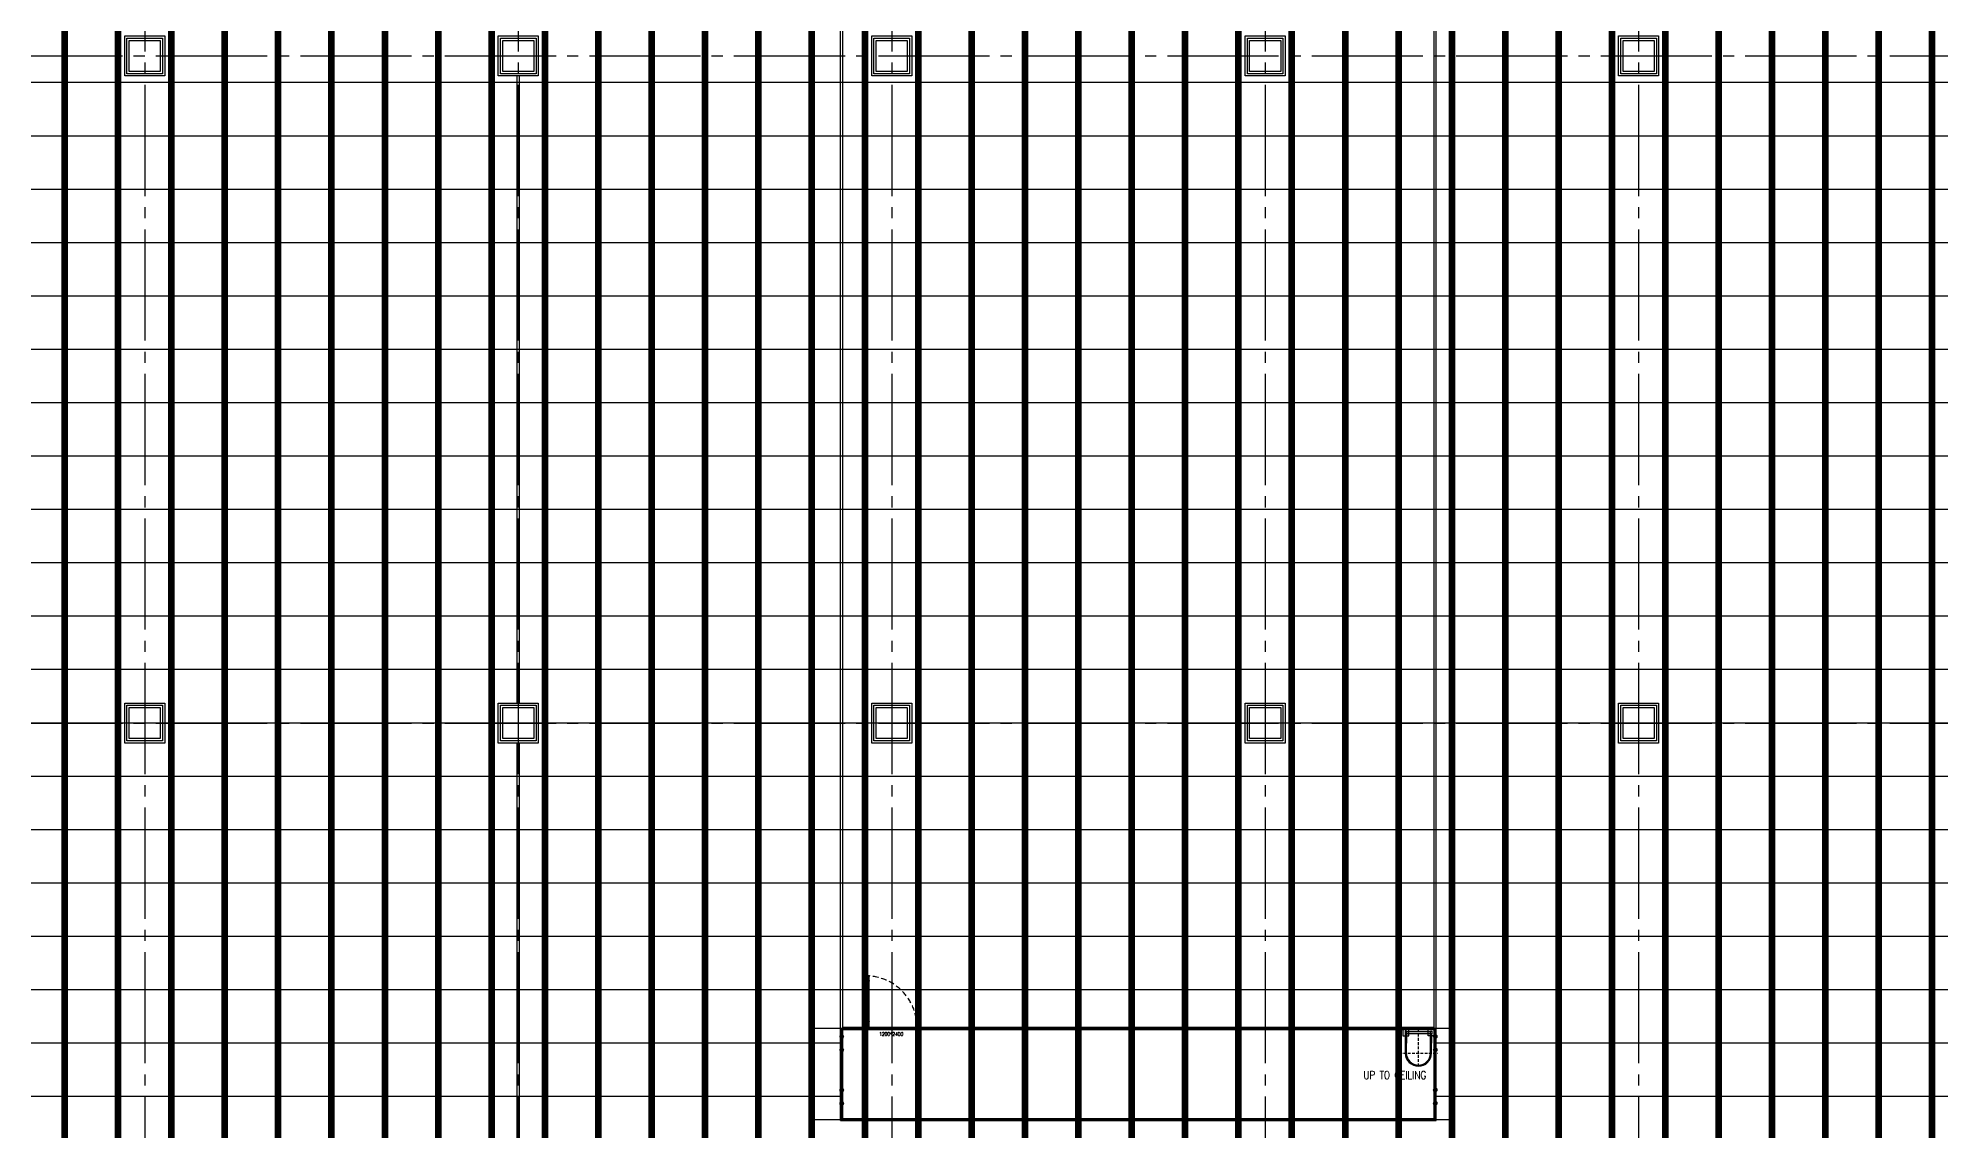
# Model space of a CAD drawing. Header units: millimetres. Extents: x -960 to 41501, y -1010 to 11880.
# Drawn here: x 3240 to 7520, y 2083 to 4540 of the extents above; entities that cross this region are included whole.
import ezdxf
from ezdxf.enums import TextEntityAlignment as Align

# ---------------------------------------------------------------- set-up
doc = ezdxf.new("R2010")
doc.units = ezdxf.units.MM
doc.header["$LTSCALE"] = 100
for name, pattern in [('188K-SM-03-F10-ARCH-PA-Y2257103$0$18P6-SM-03-C40-ARCH-PA-Y2211058$0$DASHED', [19.05, 12.7, -6.35]), ('188K-SM-03-F10-ARCH-PA-Y2257103$0$AP5A-SM-03-F20-ARCH-PA-Y2230801+Y2230803$0$ALL-PA-TXT-Y2221201$0$DASHED', [19.05, 12.7, -6.35]), ('X-S-FAB-L10$0$COL-CEN-LIN', [3.25, 2.5, -0.25, 0.25, -0.25])]:
    doc.linetypes.add(name, pattern=pattern)
for name, color, linetype in [('0-XREF', 7, 'Continuous'), ('188K-SM-03-F10-ARCH-CEIL-Y2257103$0$K-CEIL-4.2', 6, 'Continuous'), ('188K-SM-03-F10-ARCH-CEIL-Y2257103$0$K-CEIL-4.2-AREA', 6, 'Continuous'), ('188K-SM-03-F10-ARCH-CEIL-Y2257103$0$K-鋼構', 111, 'Continuous'), ('188K-SM-03-F10-ARCH-PA-Y2257103$0$K-0-TXT-高度', 1, 'Continuous'), ('188K-SM-03-F10-ARCH-PA-Y2257103$0$K-Door', 53, 'Continuous'), ('188K-SM-03-F10-ARCH-PA-Y2257103$0$K-P-LAD-420', 53, 'Continuous'), ('188K-SM-03-F10-ARCH-PA-Y2257103$0$K-P1S-4.2-單抗', 53, 'Continuous'), ('188K-SM-03-F10-ARCH-PA-Y2257103$0$K-P2D-4.2-雙抗', 53, 'Continuous'), ('X-S-FAB-L10$0$0-DIM-TXT', 8, 'Continuous'), ('X-S-FAB-L10$0$BLOCK', 8, 'Continuous'), ('X-S-FAB-L10$0$CCL', 8, 'X-S-FAB-L10$0$COL-CEN-LIN'), ('X-S-FAB-L10$0$COL-S', 8, 'Continuous')]:
    doc.layers.add(name, color=color, linetype=linetype)
doc.layers.add('188K-SM-03-F10-ARCH-CEIL-Y2257103$0$K-吊點-標準', color=6, linetype='Continuous', lineweight=9)
doc.styles.add('188K-SM-03-F10-ARCH-PA-Y2257103$0$18P2-XFDP10$0$AA-TXT', font='simplex.shx', dxfattribs={"width": 0.8, "bigfont": 'chineset.shx'})
doc.styles.add('188K-SM-03-F10-ARCH-PA-Y2257103$0$AP5A-SM-03-F20-ARCH-PA-Y2230801+Y2230803$0$ALL-PA-TXT-Y2221201$0$Standard', font='txt.shx', dxfattribs={"bigfont": 'chineset.shx'})
doc.styles.add('X-S-FAB-L10$0$CHINA', font='simplex.shx', dxfattribs={"width": 0.75, "bigfont": 'chineset.shx'})
doc.styles.add('X-S-FAB-L10$0$Standard', font='', dxfattribs={"width": 0.8})
doc.styles.add('X-S-FAB-L10$0$TG_NOTE_TEXT', font='simplex.shx', dxfattribs={"width": 0.75, "bigfont": 'chineset.shx'})
doc.styles.get('X-S-FAB-L10$0$Standard').set_extended_font_data('Microsoft JhengHei')

# ---------------------------------------------------------------- blocks, each defined once
blk = doc.blocks.new('X-S-FAB-L10$0$FAB2-L05')
at = {"layer": 'X-S-FAB-L10$0$CCL'}
for p, q in [((-22680, 11005), (-22680, 0)), ((-21840, 11005), (-21840, 0)), ((-21000, 11005), (-21000, 0)), ((-20160, 11005), (-20160, 0)), ((-19320, 11005), (-19320, 0)), ((-26880, 5220), (1210, 5220)), ((-26880, 3720), (1210, 3720))]:
    blk.add_line(p, q, dxfattribs=at)
at = {"layer": 'X-S-FAB-L10$0$COL-S'}
for points in [[(-22715, 5255), (-22645, 5255), (-22645, 5185), (-22715, 5185)], [(-21875, 5255), (-21805, 5255), (-21805, 5185), (-21875, 5185)], [(-21035, 5255), (-20965, 5255), (-20965, 5185), (-21035, 5185)], [(-20195, 5255), (-20125, 5255), (-20125, 5185), (-20195, 5185)], [(-19355, 5255), (-19285, 5255), (-19285, 5185), (-19355, 5185)], [(-22715, 3755), (-22645, 3755), (-22645, 3685), (-22715, 3685)], [(-21875, 3755), (-21805, 3755), (-21805, 3685), (-21875, 3685)], [(-21035, 3755), (-20965, 3755), (-20965, 3685), (-21035, 3685)], [(-20195, 3755), (-20125, 3755), (-20125, 3685), (-20195, 3685)], [(-19355, 3755), (-19285, 3755), (-19285, 3685), (-19355, 3685)]]:
    blk.add_lwpolyline(points, close=True, dxfattribs=at)
blk = doc.blocks.new('X-S-FAB-L10')
at = {"layer": 'X-S-FAB-L10$0$COL-S'}
for p, q in [((3445, 4535), (3515, 4535)), ((3445, 4465), (3445, 4535)), ((3515, 4535), (3515, 4465)), ((4285, 4535), (4355, 4535)), ((4285, 4465), (4285, 4535)), ((4355, 4535), (4355, 4465)), ((5125, 4535), (5195, 4535)), ((5125, 4465), (5125, 4535)), ((5195, 4535), (5195, 4465)), ((5965, 4535), (6035, 4535)), ((5965, 4465), (5965, 4535)), ((6035, 4535), (6035, 4465)), ((6805, 4535), (6875, 4535)), ((6805, 4465), (6805, 4535)), ((6875, 4535), (6875, 4465)), ((3515, 4465), (3445, 4465)), ((4355, 4465), (4285, 4465)), ((5195, 4465), (5125, 4465)), ((6035, 4465), (5965, 4465)), ((6875, 4465), (6805, 4465)), ((3445, 3035), (3515, 3035)), ((3445, 2965), (3445, 3035)), ((3515, 3035), (3515, 2965)), ((4285, 3035), (4355, 3035)), ((4285, 2965), (4285, 3035)), ((4355, 3035), (4355, 2965)), ((5125, 3035), (5195, 3035)), ((5125, 2965), (5125, 3035)), ((5195, 3035), (5195, 2965)), ((5965, 3035), (6035, 3035)), ((5965, 2965), (5965, 3035)), ((6035, 3035), (6035, 2965)), ((6805, 3035), (6875, 3035)), ((6805, 2965), (6805, 3035)), ((6875, 3035), (6875, 2965)), ((3515, 2965), (3445, 2965)), ((4355, 2965), (4285, 2965)), ((5195, 2965), (5125, 2965)), ((6035, 2965), (5965, 2965)), ((6875, 2965), (6805, 2965))]:
    blk.add_line(p, q, dxfattribs=at)
at = {"layer": 'X-S-FAB-L10$0$BLOCK'}
blk.add_blockref('X-S-FAB-L10$0$FAB2-L05', (26160, -720), dxfattribs=at)
at = {"style": 'X-S-FAB-L10$0$TG_NOTE_TEXT', "width": 0.5, "flags": 1}
for p in [(7463.3, 9020), (18268.3, 8649), (11197.8, 4800.2), (16485.8, 4800.2), (25420.3, 2635), (13360, 320, 0), (7463.3, -33.3)]:
    blk.add_attdef('WH', text='', height=20, dxfattribs=at).set_placement(p, align=Align.BOTTOM_LEFT)
at = {"width": 0.5}
for style, p in [('X-S-FAB-L10$0$TG_NOTE_TEXT', (7585, 9020)), ('X-S-FAB-L10$0$TG_NOTE_TEXT', (18390, 8649)), ('X-S-FAB-L10$0$TG_NOTE_TEXT', (11117.5, 4813.5)), ('X-S-FAB-L10$0$TG_NOTE_TEXT', (16607.5, 4813.5)), ('X-S-FAB-L10$0$TG_NOTE_TEXT', (25350, 2635)), ('X-S-FAB-L10$0$Standard', (13129.4, 325, 0)), ('X-S-FAB-L10$0$TG_NOTE_TEXT', (7585, -20))]:
    blk.add_attdef('DESC', text='', height=10, dxfattribs=dict(at, style=style)).set_placement(p, align=Align.BOTTOM_LEFT)
for tag, style, p in [('TYPE', 'X-S-FAB-L10$0$TG_NOTE_TEXT', (7619.3, 9020)), ('NO', 'X-S-FAB-L10$0$TG_NOTE_TEXT', (7650.1, 9020)), ('TYPE', 'X-S-FAB-L10$0$TG_NOTE_TEXT', (18424.2, 8649)), ('NO', 'X-S-FAB-L10$0$TG_NOTE_TEXT', (18455, 8649)), ('NO', 'X-S-FAB-L10$0$TG_NOTE_TEXT', (11088.6, 4813.5)), ('TYPE', 'X-S-FAB-L10$0$TG_NOTE_TEXT', (11151.8, 4813.5)), ('TYPE', 'X-S-FAB-L10$0$TG_NOTE_TEXT', (16641.8, 4813.5)), ('NO', 'X-S-FAB-L10$0$TG_NOTE_TEXT', (16672.6, 4813.5)), ('NO', 'X-S-FAB-L10$0$TG_NOTE_TEXT', (25313, 2635)), ('TYPE', 'X-S-FAB-L10$0$TG_NOTE_TEXT', (25350, 2635)), ('NO', 'X-S-FAB-L10$0$Standard', (13100, 320, 0)), ('TYPE', 'X-S-FAB-L10$0$Standard', (13129.4, 320, 0)), ('TYPE', 'X-S-FAB-L10$0$TG_NOTE_TEXT', (7619.3, -20)), ('NO', 'X-S-FAB-L10$0$TG_NOTE_TEXT', (7650.1, -20))]:
    blk.add_attdef(tag, text='', height=10, dxfattribs=dict(at, style=style)).set_placement(p, align=Align.BOTTOM_RIGHT)
at = {"style": 'X-S-FAB-L10$0$TG_NOTE_TEXT', "width": 0.5, "flags": 1}
for rotation, p in [(180, (43, 7480)), (180, (943, 7480)), (90, (24310, 3717.8)), (270, (17080, 1711.7))]:
    blk.add_attdef('WH', text='', height=20, rotation=rotation, dxfattribs=at).set_placement(p, align=Align.BOTTOM_LEFT)
at = {"width": 0.5}
for rotation, style, p in [(180, 'X-S-FAB-L10$0$Standard', (317.6, 7480)), (180, 'X-S-FAB-L10$0$Standard', (1217.6, 7480)), (90, 'X-S-FAB-L10$0$TG_NOTE_TEXT', (24310, 3647.5)), (270, 'X-S-FAB-L10$0$TG_NOTE_TEXT', (17080, 1605))]:
    blk.add_attdef('DESC', text='', height=10, rotation=rotation, dxfattribs=dict(at, style=style)).set_placement(p, align=Align.BOTTOM_LEFT)
for tag, rotation, style, p in [('TYPE', 180, 'X-S-FAB-L10$0$Standard', (317.6, 7480)), ('NO', 180, 'X-S-FAB-L10$0$Standard', (347, 7480)), ('TYPE', 180, 'X-S-FAB-L10$0$Standard', (1217.6, 7480)), ('NO', 180, 'X-S-FAB-L10$0$Standard', (1247, 7480)), ('TYPE', 90, 'X-S-FAB-L10$0$TG_NOTE_TEXT', (24310, 3647.5)), ('NO', 90, 'X-S-FAB-L10$0$TG_NOTE_TEXT', (24310, 3610.5)), ('TYPE', 270, 'X-S-FAB-L10$0$TG_NOTE_TEXT', (17080, 1605)), ('NO', 270, 'X-S-FAB-L10$0$TG_NOTE_TEXT', (17080, 1573))]:
    blk.add_attdef(tag, text='', height=10, rotation=rotation, dxfattribs=dict(at, style=style)).set_placement(p, align=Align.BOTTOM_RIGHT)
at = {"layer": 'X-S-FAB-L10$0$0-DIM-TXT', "style": 'X-S-FAB-L10$0$CHINA', "width": 0.75}
for p in [(667.4, 7855.1, -2689.4), (22627.4, 6728.8), (25644.7, 6728.8), (24778.8, 5569.1), (1118.3, 4980), (417.8, 4594.6), (22927.4, 4330.1), (23874.8, 4355), (23749.9, 3901.4), (417.8, 3765.2), (1118.3, 3730), (417.8, 3115.8), (536.9, 2227.8), (16909, 1782.7), (888.4, 880.5), (16977.4, 750), (18878.8, 750), (21364, 526.9), (25641.2, 553.2)]:
    blk.add_attdef('HIG', text='', height=80, dxfattribs=at).set_placement(p, align=Align.MIDDLE_LEFT)
blk = doc.blocks.new('188K-SM-03-F10-ARCH-CEIL-Y2257103$0$A$C2CA95053')
h = blk.add_hatch(color=256)
edge = h.paths.add_edge_path()
edge.add_arc((0, 0), 0.5, 0, 360)
for p, q in [((3.2, 3.2), (-3.2, -3.2)), ((3.2, -3.2), (-3.2, 3.2))]:
    blk.add_line(p, q)
blk.add_lwpolyline([(-1.6, 2.5), (-1.6, -2.5), (1.6, -2.5), (1.6, 2.5)], close=True)
for radius in [4.5, 0.5]:
    blk.add_circle((0, 0), radius)
blk = doc.blocks.new('188K-SM-03-F10-ARCH-CEIL-Y2257103$0$天花板吊點-附調整片 - 3_8_螺桿吊架 100 mm 高調整片-V1-1FL')
blk.add_blockref('188K-SM-03-F10-ARCH-CEIL-Y2257103$0$A$C2CA95053', (0, 0))
blk = doc.blocks.new('188K-SM-03-F10-ARCH-CEIL-Y2257103')
at = {"layer": '188K-SM-03-F10-ARCH-CEIL-Y2257103$0$K-CEIL-4.2'}
for p, q in [((3300, 312.7), (3300, 8632.2)), ((3420, 312.7), (3420, 8632.2)), ((3540, 312.7), (3540, 8632.2)), ((3660, 312.7), (3660, 8632.2)), ((3780, 312.7), (3780, 8632.2)), ((3900, 312.7), (3900, 8632.2)), ((4020, 312.7), (4020, 8632.2)), ((4140, 312.7), (4140, 8632.2)), ((4260, 312.7), (4260, 8632.2)), ((4380, 312.7), (4380, 8632.2)), ((4500, 312.7), (4500, 8632.2)), ((4620, 312.7), (4620, 8632.2)), ((4740, 312.7), (4740, 8632.2)), ((4860, 312.7), (4860, 8632.2)), ((4980, 312.7), (4980, 8632.2)), ((5100, 2313.7), (5100, 8632.2)), ((5220, 2313.7), (5220, 8632.2)), ((5340, 2313.7), (5340, 8632.2)), ((5460, 2313.7), (5460, 8632.2)), ((5580, 2313.7), (5580, 8632.2)), ((5700, 2313.7), (5700, 8632.2)), ((5820, 2313.7), (5820, 8632.2)), ((5940, 2313.7), (5940, 8632.2)), ((6060, 2313.7), (6060, 8632.2)), ((6180, 2313.7), (6180, 8632.2)), ((6300, 2313.7), (6300, 8632.2)), ((6420, 312.7), (6420, 8632.2)), ((6540, 312.7), (6540, 8632.2)), ((6660, 312.7), (6660, 8632.2)), ((6780, 312.7), (6780, 8632.2)), ((6900, 312.7), (6900, 8632.2)), ((7020, 312.7), (7020, 8632.2)), ((7140, 312.7), (7140, 8632.2)), ((7260, 312.7), (7260, 8632.2)), ((7380, 312.7), (7380, 8632.2)), ((7500, 312.7), (7500, 8632.2)), ((23467.2, 4440), (1847.7, 4440)), ((23467.2, 4320), (1847.7, 4320)), ((23467.2, 4200), (1847.7, 4200)), ((23467.2, 4080), (1847.7, 4080)), ((23467.2, 3960), (1847.7, 3960)), ((23467.2, 3840), (1847.7, 3840)), ((23467.2, 3720), (1847.7, 3720)), ((23467.2, 3600), (1847.7, 3600)), ((24297.2, 3480), (1850, 3480)), ((24297.2, 3360), (1847.7, 3360)), ((24297.2, 3240), (1847.7, 3240)), ((24297.2, 3120), (1847.7, 3120)), ((24297.2, 3000), (1847.7, 3000)), ((24297.2, 2880), (1847.7, 2880)), ((24297.2, 2760), (1847.7, 2760)), ((24297.2, 2640), (1847.7, 2640)), ((24297.2, 2520), (1847.7, 2520)), ((24297.2, 2400), (1847.7, 2400)), ((5047.5, 2108.7), (5047.5, 2313.7)), ((6382.5, 2108.7), (6382.5, 2313.7)), ((5047.2, 2280), (1847.7, 2280)), ((24297.2, 2280), (6382.5, 2280)), ((5047.2, 2160), (1847.7, 2160)), ((24297.2, 2160), (6382.5, 2160)), ((5100, 312.7), (5100, 2108.7)), ((5220, 312.7), (5220, 2108.7)), ((5340, 312.7), (5340, 2108.7)), ((5460, 312.7), (5460, 2108.7)), ((5580, 312.7), (5580, 2108.7)), ((5700, 312.7), (5700, 2108.7)), ((5820, 312.7), (5820, 2108.7)), ((5940, 312.7), (5940, 2108.7)), ((6060, 312.7), (6060, 2108.7)), ((6180, 312.7), (6180, 2108.7)), ((6300, 312.7), (6300, 2108.7))]:
    blk.add_line(p, q, dxfattribs=at)
at = {"layer": '188K-SM-03-F10-ARCH-CEIL-Y2257103$0$K-CEIL-4.2-AREA'}
for p, q in [((4980, 2313.7), (6420, 2313.7)), ((4980, 2108.7), (6420, 2108.7))]:
    blk.add_line(p, q, dxfattribs=at)
for points in [[(3445, 4535), (3515, 4535), (3515, 4465), (3445, 4465)], [(4285, 4535), (4355, 4535), (4355, 4465), (4285, 4465)], [(5125, 4535), (5195, 4535), (5195, 4465), (5125, 4465)], [(5965, 4535), (6035, 4535), (6035, 4465), (5965, 4465)], [(6805, 4535), (6875, 4535), (6875, 4465), (6805, 4465)], [(3445, 3035), (3515, 3035), (3515, 2965), (3445, 2965)], [(4285, 3035), (4355, 3035), (4355, 2965), (4285, 2965)], [(5125, 3035), (5195, 3035), (5195, 2965), (5125, 2965)], [(5965, 3035), (6035, 3035), (6035, 2965), (5965, 2965)], [(6805, 3035), (6875, 3035), (6875, 2965), (6805, 2965)]]:
    blk.add_lwpolyline(points, close=True, dxfattribs=at)
at = {"layer": '188K-SM-03-F10-ARCH-CEIL-Y2257103$0$K-鋼構', "const_width": 15, "elevation": 0}
for points in [[(7380, 9007.5), (7380, -7.5)], [(3420, 8769.9), (3420, 230)], [(3540, 8769.9), (3540, 230)], [(3660, 8769.9), (3660, 230)], [(3780, 8769.9), (3780, 230)], [(4020, 8769.9), (4020, 230)], [(4140, 8769.9), (4140, 230)], [(4260, 8769.9), (4260, 230)], [(4380, 8769.9), (4380, 230)], [(4620, 8769.9), (4620, 230)], [(4740, 8769.9), (4740, 230)], [(4860, 8769.9), (4860, 230)], [(4980, 8769.9), (4980, 230)], [(5220, 8769.9), (5220, 230)], [(5340, 8769.9), (5340, 230)], [(5460, 8769.9), (5460, 230)], [(5580, 8769.9), (5580, 230)], [(5820, 8769.9), (5820, 230)], [(5940, 8769.9), (5940, 230)], [(6060, 8769.9), (6060, 230)], [(6180, 8769.9), (6180, 230)], [(6420, 8769.9), (6420, 230)], [(6540, 8769.9), (6540, 230)], [(6660, 8769.9), (6660, 230)], [(6780, 8769.9), (6780, 230)], [(7020, 8769.9), (7020, 230)], [(7140, 8769.9), (7140, 230)], [(7260, 8769.9), (7260, 230)]]:
    blk.add_lwpolyline(points, dxfattribs=at)
at = {"layer": '188K-SM-03-F10-ARCH-CEIL-Y2257103$0$K-鋼構', "const_width": 15}
for points in [[(7500, 9007.5), (7500, -7.5)], [(3300, 8769.9), (3300, 230)], [(3900, 8769.9), (3900, 230)], [(4500, 8769.9), (4500, 230)], [(5100, 8769.9), (5100, 230)], [(5700, 8769.9), (5700, 230)], [(6300, 8769.9), (6300, 230)], [(6900, 8769.9), (6900, 230)]]:
    blk.add_lwpolyline(points, dxfattribs=at)
at = {"layer": '188K-SM-03-F10-ARCH-CEIL-Y2257103$0$K-吊點-標準', "color": 170, "lineweight": 18, "rotation": 179.9999999999997}
for p in [(3300, 4455), (3420, 4455), (3540, 4455), (3660, 4455), (3780, 4455), (3900, 4455), (4020, 4455), (4140, 4455), (4260, 4455), (4380, 4455), (4500, 4455), (4620, 4455), (4740, 4455), (4860, 4455), (4980, 4455), (5100, 4455), (5220, 4455), (5340, 4455), (5460, 4455), (5580, 4455), (5700, 4455), (5820, 4455), (5940, 4455), (6060, 4455), (6180, 4455), (6300, 4455), (6420, 4455), (6540, 4455), (6660, 4455), (6780, 4455), (6900, 4455), (7020, 4455), (7140, 4455), (7260, 4455), (7380, 4455), (7500, 4455), (3300, 4425), (3420, 4425), (3540, 4425), (3660, 4425), (3780, 4425), (3900, 4425), (4020, 4425), (4140, 4425), (4260, 4425), (4380, 4425), (4500, 4425), (4620, 4425), (4740, 4425), (4860, 4425), (4980, 4425), (5100, 4425), (5220, 4425), (5340, 4425), (5460, 4425), (5580, 4425), (5700, 4425), (5820, 4425), (5940, 4425), (6060, 4425), (6180, 4425), (6300, 4425), (6420, 4425), (6540, 4425), (6660, 4425), (6780, 4425), (6900, 4425), (7020, 4425), (7140, 4425), (7260, 4425), (7380, 4425), (7500, 4425), (3300, 4335), (3420, 4335), (3540, 4335), (3660, 4335), (3780, 4335), (3900, 4335), (4020, 4335), (4140, 4335), (4260, 4335), (4380, 4335), (4500, 4335), (4620, 4335), (4740, 4335), (4860, 4335), (4980, 4335), (5100, 4335), (5220, 4335), (5340, 4335), (5460, 4335), (5580, 4335), (5700, 4335), (5820, 4335), (5940, 4335), (6060, 4335), (6180, 4335), (6300, 4335), (6420, 4335), (6540, 4335), (6660, 4335), (6780, 4335), (6900, 4335), (7020, 4335), (7140, 4335), (7260, 4335), (7380, 4335), (7500, 4335), (3300, 4305), (3420, 4305), (3540, 4305), (3660, 4305), (3780, 4305), (3900, 4305), (4020, 4305), (4140, 4305), (4260, 4305), (4380, 4305), (4500, 4305), (4620, 4305), (4740, 4305), (4860, 4305), (4980, 4305), (5100, 4305), (5220, 4305), (5340, 4305), (5460, 4305), (5580, 4305), (5700, 4305), (5820, 4305), (5940, 4305), (6060, 4305), (6180, 4305), (6300, 4305), (6420, 4305), (6540, 4305), (6660, 4305), (6780, 4305), (6900, 4305), (7020, 4305), (7140, 4305), (7260, 4305), (7380, 4305), (7500, 4305), (3300, 4215), (3420, 4215), (3540, 4215), (3660, 4215), (3780, 4215), (3900, 4215), (4020, 4215), (4140, 4215), (4260, 4215), (4380, 4215), (4500, 4215), (4620, 4215), (4740, 4215), (4860, 4215), (4980, 4215), (5100, 4215), (5220, 4215), (5340, 4215), (5460, 4215), (5580, 4215), (5700, 4215), (5820, 4215), (5940, 4215), (6060, 4215), (6180, 4215), (6300, 4215), (6420, 4215), (6540, 4215), (6660, 4215), (6780, 4215), (6900, 4215), (7020, 4215), (7140, 4215), (7260, 4215), (7380, 4215), (7500, 4215), (3300, 4185), (3420, 4185), (3540, 4185), (3660, 4185), (3780, 4185), (3900, 4185), (4020, 4185), (4140, 4185), (4260, 4185), (4380, 4185), (4500, 4185), (4620, 4185), (4740, 4185), (4860, 4185), (4980, 4185), (5100, 4185), (5220, 4185), (5340, 4185), (5460, 4185), (5580, 4185), (5700, 4185), (5820, 4185), (5940, 4185), (6060, 4185), (6180, 4185), (6300, 4185), (6420, 4185), (6540, 4185), (6660, 4185), (6780, 4185), (6900, 4185), (7020, 4185), (7140, 4185), (7260, 4185), (7380, 4185), (7500, 4185), (3300, 4095), (3300, 4065), (3420, 4095), (3420, 4065), (3540, 4095), (3540, 4065), (3660, 4095), (3660, 4065), (3780, 4095), (3780, 4065), (3900, 4095), (3900, 4065), (4020, 4095), (4020, 4065), (4140, 4095), (4140, 4065), (4260, 4095), (4260, 4065), (4380, 4095), (4380, 4065), (4500, 4095), (4500, 4065), (4620, 4095), (4620, 4065), (4740, 4095), (4740, 4065), (4860, 4095), (4860, 4065), (4980, 4095), (4980, 4065), (5100, 4095), (5100, 4065), (5220, 4095), (5220, 4065), (5340, 4095), (5340, 4065), (5460, 4095), (5460, 4065), (5580, 4095), (5580, 4065), (5700, 4095), (5700, 4065), (5820, 4095), (5820, 4065), (5940, 4095), (5940, 4065), (6060, 4095), (6060, 4065), (6180, 4095), (6180, 4065), (6300, 4095), (6300, 4065), (6420, 4095), (6420, 4065), (6540, 4095), (6540, 4065), (6660, 4095), (6660, 4065), (6780, 4095), (6780, 4065), (6900, 4095), (6900, 4065), (7020, 4095), (7020, 4065), (7140, 4095), (7140, 4065), (7260, 4095), (7260, 4065), (7380, 4095), (7380, 4065), (7500, 4095), (7500, 4065), (3300, 3975), (3300, 3945), (3420, 3975), (3420, 3945), (3540, 3975), (3540, 3945), (3660, 3975), (3660, 3945), (3780, 3975), (3780, 3945), (3900, 3975), (3900, 3945), (4020, 3975), (4020, 3945), (4140, 3975), (4140, 3945), (4260, 3975), (4260, 3945), (4380, 3975), (4380, 3945), (4500, 3975), (4500, 3945), (4620, 3975), (4620, 3945), (4740, 3975), (4740, 3945), (4860, 3975), (4860, 3945), (4980, 3975), (4980, 3945), (5100, 3975), (5100, 3945), (5220, 3975), (5220, 3945), (5340, 3975), (5340, 3945), (5460, 3975), (5460, 3945), (5580, 3975), (5580, 3945), (5700, 3975), (5700, 3945), (5820, 3975), (5820, 3945), (5940, 3975), (5940, 3945), (6060, 3975), (6060, 3945), (6180, 3975), (6180, 3945), (6300, 3975), (6300, 3945), (6420, 3975), (6420, 3945), (6540, 3975), (6540, 3945), (6660, 3975), (6660, 3945), (6780, 3975), (6780, 3945), (6900, 3975), (6900, 3945), (7020, 3975), (7020, 3945), (7140, 3975), (7140, 3945), (7260, 3975), (7260, 3945), (7380, 3975), (7380, 3945), (7500, 3975), (7500, 3945), (3300, 3855), (3420, 3855), (3540, 3855), (3660, 3855), (3780, 3855), (3900, 3855), (4020, 3855), (4140, 3855), (4260, 3855), (4380, 3855), (4500, 3855), (4620, 3855), (4740, 3855), (4860, 3855), (4980, 3855), (5100, 3855), (5220, 3855), (5340, 3855), (5460, 3855), (5580, 3855), (5700, 3855), (5820, 3855), (5940, 3855), (6060, 3855), (6180, 3855), (6300, 3855), (6420, 3855), (6540, 3855), (6660, 3855), (6780, 3855), (6900, 3855), (7020, 3855), (7140, 3855), (7260, 3855), (7380, 3855), (7500, 3855), (3300, 3825), (3420, 3825), (3540, 3825), (3660, 3825), (3780, 3825), (3900, 3825), (4020, 3825), (4140, 3825), (4260, 3825), (4380, 3825), (4500, 3825), (4620, 3825), (4740, 3825), (4860, 3825), (4980, 3825), (5100, 3825), (5220, 3825), (5340, 3825), (5460, 3825), (5580, 3825), (5700, 3825), (5820, 3825), (5940, 3825), (6060, 3825), (6180, 3825), (6300, 3825), (6420, 3825), (6540, 3825), (6660, 3825), (6780, 3825), (6900, 3825), (7020, 3825), (7140, 3825), (7260, 3825), (7380, 3825), (7500, 3825), (3300, 3735), (3420, 3735), (3540, 3735), (3660, 3735), (3780, 3735), (3900, 3735), (4020, 3735), (4140, 3735), (4260, 3735), (4380, 3735), (4500, 3735), (4620, 3735), (4740, 3735), (4860, 3735), (4980, 3735), (5100, 3735), (5220, 3735), (5340, 3735), (5460, 3735), (5580, 3735), (5700, 3735), (5820, 3735), (5940, 3735), (6060, 3735), (6180, 3735), (6300, 3735), (6420, 3735), (6540, 3735), (6660, 3735), (6780, 3735), (6900, 3735), (7020, 3735), (7140, 3735), (7260, 3735), (7380, 3735), (7500, 3735), (3300, 3705), (3420, 3705), (3540, 3705), (3660, 3705), (3780, 3705), (3900, 3705), (4020, 3705), (4140, 3705), (4260, 3705), (4380, 3705), (4500, 3705), (4620, 3705), (4740, 3705), (4860, 3705), (4980, 3705), (5100, 3705), (5220, 3705), (5340, 3705), (5460, 3705), (5580, 3705), (5700, 3705), (5820, 3705), (5940, 3705), (6060, 3705), (6180, 3705), (6300, 3705), (6420, 3705), (6540, 3705), (6660, 3705), (6780, 3705), (6900, 3705), (7020, 3705), (7140, 3705), (7260, 3705), (7380, 3705), (7500, 3705), (3300, 3615), (3420, 3615), (3540, 3615), (3660, 3615), (3780, 3615), (3900, 3615), (4020, 3615), (4140, 3615), (4260, 3615), (4380, 3615), (4500, 3615), (4620, 3615), (4740, 3615), (4860, 3615), (4980, 3615), (5100, 3615), (5220, 3615), (5340, 3615), (5460, 3615), (5580, 3615), (5700, 3615), (5820, 3615), (5940, 3615), (6060, 3615), (6180, 3615), (6300, 3615), (6420, 3615), (6540, 3615), (6660, 3615), (6780, 3615), (6900, 3615), (7020, 3615), (7140, 3615), (7260, 3615), (7380, 3615), (7500, 3615), (3300, 3585), (3420, 3585), (3540, 3585), (3660, 3585), (3780, 3585), (3900, 3585), (4020, 3585), (4140, 3585), (4260, 3585), (4380, 3585), (4500, 3585), (4620, 3585), (4740, 3585), (4860, 3585), (4980, 3585), (5100, 3585), (5220, 3585), (5340, 3585), (5460, 3585), (5580, 3585), (5700, 3585), (5820, 3585), (5940, 3585), (6060, 3585), (6180, 3585), (6300, 3585), (6420, 3585), (6540, 3585), (6660, 3585), (6780, 3585), (6900, 3585), (7020, 3585), (7140, 3585), (7260, 3585), (7380, 3585), (7500, 3585), (3300, 3495), (3300, 3465), (3420, 3495), (3420, 3465), (3540, 3495), (3540, 3465), (3660, 3495), (3660, 3465), (3780, 3495), (3780, 3465), (3900, 3495), (3900, 3465), (4020, 3495), (4020, 3465), (4140, 3495), (4140, 3465), (4260, 3495), (4260, 3465), (4380, 3495), (4380, 3465), (4500, 3495), (4500, 3465), (4620, 3495), (4620, 3465), (4740, 3495), (4740, 3465), (4860, 3495), (4860, 3465), (4980, 3495), (4980, 3465), (5100, 3495), (5100, 3465), (5220, 3495), (5220, 3465), (5340, 3495), (5340, 3465), (5460, 3495), (5460, 3465), (5580, 3495), (5580, 3465), (5700, 3495), (5700, 3465), (5820, 3495), (5820, 3465), (5940, 3495), (5940, 3465), (6060, 3495), (6060, 3465), (6180, 3495), (6180, 3465), (6300, 3495), (6300, 3465), (6420, 3495), (6420, 3465), (6540, 3495), (6540, 3465), (6660, 3495), (6660, 3465), (6780, 3495), (6780, 3465), (6900, 3495), (6900, 3465), (7020, 3495), (7020, 3465), (7140, 3495), (7140, 3465), (7260, 3495), (7260, 3465), (7380, 3495), (7380, 3465), (7500, 3495), (7500, 3465), (3300, 3375), (3300, 3345), (3420, 3375), (3420, 3345), (3540, 3375), (3540, 3345), (3660, 3375), (3660, 3345), (3780, 3375), (3780, 3345), (3900, 3375), (3900, 3345), (4020, 3375), (4020, 3345), (4140, 3375), (4140, 3345), (4260, 3375), (4260, 3345), (4380, 3375), (4380, 3345), (4500, 3375), (4500, 3345), (4620, 3375), (4620, 3345), (4740, 3375), (4740, 3345), (4860, 3375), (4860, 3345), (4980, 3375), (4980, 3345), (5100, 3375), (5100, 3345), (5220, 3375), (5220, 3345), (5340, 3375), (5340, 3345), (5460, 3375), (5460, 3345), (5580, 3375), (5580, 3345), (5700, 3375), (5700, 3345), (5820, 3375), (5820, 3345), (5940, 3375), (5940, 3345), (6060, 3375), (6060, 3345), (6180, 3375), (6180, 3345), (6300, 3375), (6300, 3345), (6420, 3375), (6420, 3345), (6540, 3375), (6540, 3345), (6660, 3375), (6660, 3345), (6780, 3375), (6780, 3345), (6900, 3375), (6900, 3345), (7020, 3375), (7020, 3345), (7140, 3375), (7140, 3345), (7260, 3375), (7260, 3345), (7380, 3375), (7380, 3345), (7500, 3375), (7500, 3345), (3300, 3255), (3420, 3255), (3540, 3255), (3660, 3255), (3780, 3255), (3900, 3255), (4020, 3255), (4140, 3255), (4260, 3255), (4380, 3255), (4500, 3255), (4620, 3255), (4740, 3255), (4860, 3255), (4980, 3255), (5100, 3255), (5220, 3255), (5340, 3255), (5460, 3255), (5580, 3255), (5700, 3255), (5820, 3255), (5940, 3255), (6060, 3255), (6180, 3255), (6300, 3255), (6420, 3255), (6540, 3255), (6660, 3255), (6780, 3255), (6900, 3255), (7020, 3255), (7140, 3255), (7260, 3255), (7380, 3255), (7500, 3255), (3300, 3225), (3420, 3225), (3540, 3225), (3660, 3225), (3780, 3225), (3900, 3225), (4020, 3225), (4140, 3225), (4260, 3225), (4380, 3225), (4500, 3225), (4620, 3225), (4740, 3225), (4860, 3225), (4980, 3225), (5100, 3225), (5220, 3225), (5340, 3225), (5460, 3225), (5580, 3225), (5700, 3225), (5820, 3225), (5940, 3225), (6060, 3225), (6180, 3225), (6300, 3225), (6420, 3225), (6540, 3225), (6660, 3225), (6780, 3225), (6900, 3225), (7020, 3225), (7140, 3225), (7260, 3225), (7380, 3225), (7500, 3225), (3300, 3135), (3420, 3135), (3540, 3135), (3660, 3135), (3780, 3135), (3900, 3135), (4020, 3135), (4140, 3135), (4260, 3135), (4380, 3135), (4500, 3135), (4620, 3135), (4740, 3135), (4860, 3135), (4980, 3135), (5100, 3135), (5220, 3135), (5340, 3135), (5460, 3135), (5580, 3135), (5700, 3135), (5820, 3135), (5940, 3135), (6060, 3135), (6180, 3135), (6300, 3135), (6420, 3135), (6540, 3135), (6660, 3135), (6780, 3135), (6900, 3135), (7020, 3135), (7140, 3135), (7260, 3135), (7380, 3135), (7500, 3135), (3300, 3105), (3420, 3105), (3540, 3105), (3660, 3105), (3780, 3105), (3900, 3105), (4020, 3105), (4140, 3105), (4260, 3105), (4380, 3105), (4500, 3105), (4620, 3105), (4740, 3105), (4860, 3105), (4980, 3105), (5100, 3105), (5220, 3105), (5340, 3105), (5460, 3105), (5580, 3105), (5700, 3105), (5820, 3105), (5940, 3105), (6060, 3105), (6180, 3105), (6300, 3105), (6420, 3105), (6540, 3105), (6660, 3105), (6780, 3105), (6900, 3105), (7020, 3105), (7140, 3105), (7260, 3105), (7380, 3105), (7500, 3105), (3300, 3015), (3420, 3015), (3540, 3015), (3660, 3015), (3780, 3015), (3900, 3015), (4020, 3015), (4140, 3015), (4260, 3015), (4380, 3015), (4500, 3015), (4620, 3015), (4740, 3015), (4860, 3015), (4980, 3015), (5100, 3015), (5220, 3015), (5340, 3015), (5460, 3015), (5580, 3015), (5700, 3015), (5820, 3015), (5940, 3015), (6060, 3015), (6180, 3015), (6300, 3015), (6420, 3015), (6540, 3015), (6660, 3015), (6780, 3015), (6900, 3015), (7020, 3015), (7140, 3015), (7260, 3015), (7380, 3015), (7500, 3015), (3300, 2985), (3420, 2985), (3540, 2985), (3660, 2985), (3780, 2985), (3900, 2985), (4020, 2985), (4140, 2985), (4260, 2985), (4380, 2985), (4500, 2985), (4620, 2985), (4740, 2985), (4860, 2985), (4980, 2985), (5100, 2985), (5220, 2985), (5340, 2985), (5460, 2985), (5580, 2985), (5700, 2985), (5820, 2985), (5940, 2985), (6060, 2985), (6180, 2985), (6300, 2985), (6420, 2985), (6540, 2985), (6660, 2985), (6780, 2985), (6900, 2985), (7020, 2985), (7140, 2985), (7260, 2985), (7380, 2985), (7500, 2985), (3300, 2895), (3300, 2865), (3420, 2895), (3420, 2865), (3540, 2895), (3540, 2865), (3660, 2895), (3660, 2865), (3780, 2895), (3780, 2865), (3900, 2895), (3900, 2865), (4020, 2895), (4020, 2865), (4140, 2895), (4140, 2865), (4260, 2895), (4260, 2865), (4380, 2895), (4380, 2865), (4500, 2895), (4500, 2865), (4620, 2895), (4620, 2865), (4740, 2895), (4740, 2865), (4860, 2895), (4860, 2865), (4980, 2895), (4980, 2865), (5100, 2895), (5100, 2865), (5220, 2895), (5220, 2865), (5340, 2895), (5340, 2865), (5460, 2895), (5460, 2865), (5580, 2895), (5580, 2865), (5700, 2895), (5700, 2865), (5820, 2895), (5820, 2865), (5940, 2895), (5940, 2865), (6060, 2895), (6060, 2865), (6180, 2895), (6180, 2865), (6300, 2895), (6300, 2865), (6420, 2895), (6420, 2865), (6540, 2895), (6540, 2865), (6660, 2895), (6660, 2865), (6780, 2895), (6780, 2865), (6900, 2895), (6900, 2865), (7020, 2895), (7020, 2865), (7140, 2895), (7140, 2865), (7260, 2895), (7260, 2865), (7380, 2895), (7380, 2865), (7500, 2895), (7500, 2865), (3300, 2775), (3300, 2745), (3420, 2775), (3420, 2745), (3540, 2775), (3540, 2745), (3660, 2775), (3660, 2745), (3780, 2775), (3780, 2745), (3900, 2775), (3900, 2745), (4020, 2775), (4020, 2745), (4140, 2775), (4140, 2745), (4260, 2775), (4260, 2745), (4380, 2775), (4380, 2745), (4500, 2775), (4500, 2745), (4620, 2775), (4620, 2745), (4740, 2775), (4740, 2745), (4860, 2775), (4860, 2745), (4980, 2775), (4980, 2745), (5100, 2775), (5100, 2745), (5220, 2775), (5220, 2745), (5340, 2775), (5340, 2745), (5460, 2775), (5460, 2745), (5580, 2775), (5580, 2745), (5700, 2775), (5700, 2745), (5820, 2775), (5820, 2745), (5940, 2775), (5940, 2745), (6060, 2775), (6060, 2745), (6180, 2775), (6180, 2745), (6300, 2775), (6300, 2745), (6420, 2775), (6420, 2745), (6540, 2775), (6540, 2745), (6660, 2775), (6660, 2745), (6780, 2775), (6780, 2745), (6900, 2775), (6900, 2745), (7020, 2775), (7020, 2745), (7140, 2775), (7140, 2745), (7260, 2775), (7260, 2745), (7380, 2775), (7380, 2745), (7500, 2775), (7500, 2745), (3300, 2655), (3420, 2655), (3540, 2655), (3660, 2655), (3780, 2655), (3900, 2655), (4020, 2655), (4140, 2655), (4260, 2655), (4380, 2655), (4500, 2655), (4620, 2655), (4740, 2655), (4860, 2655), (4980, 2655), (5100, 2655), (5220, 2655), (5340, 2655), (5460, 2655), (5580, 2655), (5700, 2655), (5820, 2655), (5940, 2655), (6060, 2655), (6180, 2655), (6300, 2655), (6420, 2655), (6540, 2655), (6660, 2655), (6780, 2655), (6900, 2655), (7020, 2655), (7140, 2655), (7260, 2655), (7380, 2655), (7500, 2655), (3300, 2625), (3420, 2625), (3540, 2625), (3660, 2625), (3780, 2625), (3900, 2625), (4020, 2625), (4140, 2625), (4260, 2625), (4380, 2625), (4500, 2625), (4620, 2625), (4740, 2625), (4860, 2625), (4980, 2625), (5100, 2625), (5220, 2625), (5340, 2625), (5460, 2625), (5580, 2625), (5700, 2625), (5820, 2625), (5940, 2625), (6060, 2625), (6180, 2625), (6300, 2625), (6420, 2625), (6540, 2625), (6660, 2625), (6780, 2625), (6900, 2625), (7020, 2625), (7140, 2625), (7260, 2625), (7380, 2625), (7500, 2625), (3300, 2535), (3420, 2535), (3540, 2535), (3660, 2535), (3780, 2535), (3900, 2535), (4020, 2535), (4140, 2535), (4260, 2535), (4380, 2535), (4500, 2535), (4620, 2535), (4740, 2535), (4860, 2535), (4980, 2535), (5100, 2535), (5220, 2535), (5340, 2535), (5460, 2535), (5580, 2535), (5700, 2535), (5820, 2535), (5940, 2535), (6060, 2535), (6180, 2535), (6300, 2535), (6420, 2535), (6540, 2535), (6660, 2535), (6780, 2535), (6900, 2535), (7020, 2535), (7140, 2535), (7260, 2535), (7380, 2535), (7500, 2535), (3300, 2505), (3420, 2505), (3540, 2505), (3660, 2505), (3780, 2505), (3900, 2505), (4020, 2505), (4140, 2505), (4260, 2505), (4380, 2505), (4500, 2505), (4620, 2505), (4740, 2505), (4860, 2505), (4980, 2505), (5100, 2505), (5220, 2505), (5340, 2505), (5460, 2505), (5580, 2505), (5700, 2505), (5820, 2505), (5940, 2505), (6060, 2505), (6180, 2505), (6300, 2505), (6420, 2505), (6540, 2505), (6660, 2505), (6780, 2505), (6900, 2505), (7020, 2505), (7140, 2505), (7260, 2505), (7380, 2505), (7500, 2505), (3300, 2415), (3420, 2415), (3540, 2415), (3660, 2415), (3780, 2415), (3900, 2415), (4020, 2415), (4140, 2415), (4260, 2415), (4380, 2415), (4500, 2415), (4620, 2415), (4740, 2415), (4860, 2415), (4980, 2415), (5100, 2415), (5220, 2415), (5340, 2415), (5460, 2415), (5580, 2415), (5700, 2415), (5820, 2415), (5940, 2415), (6060, 2415), (6180, 2415), (6300, 2415), (6420, 2415), (6540, 2415), (6660, 2415), (6780, 2415), (6900, 2415), (7020, 2415), (7140, 2415), (7260, 2415), (7380, 2415), (7500, 2415), (3300, 2385), (3420, 2385), (3540, 2385), (3660, 2385), (3780, 2385), (3900, 2385), (4020, 2385), (4140, 2385), (4260, 2385), (4380, 2385), (4500, 2385), (4620, 2385), (4740, 2385), (4860, 2385), (4980, 2385), (5100, 2385), (5220, 2385), (5340, 2385), (5460, 2385), (5580, 2385), (5700, 2385), (5820, 2385), (5940, 2385), (6060, 2385), (6180, 2385), (6300, 2385), (6420, 2385), (6540, 2385), (6660, 2385), (6780, 2385), (6900, 2385), (7020, 2385), (7140, 2385), (7260, 2385), (7380, 2385), (7500, 2385), (5100, 2328.7), (5220, 2328.7), (5340, 2328.7), (5460, 2328.7), (5580, 2328.7), (5700, 2328.7), (5820, 2328.7), (5940, 2328.7), (6060, 2328.7), (6180, 2328.7), (6300, 2328.7), (3300, 2295), (3300, 2265), (3420, 2295), (3420, 2265), (3540, 2295), (3540, 2265), (3660, 2295), (3660, 2265), (3780, 2295), (3780, 2265), (3900, 2295), (3900, 2265), (4020, 2295), (4020, 2265), (4140, 2295), (4140, 2265), (4260, 2295), (4260, 2265), (4380, 2295), (4380, 2265), (4500, 2295), (4500, 2265), (4620, 2295), (4620, 2265), (4740, 2295), (4740, 2265), (4860, 2295), (4860, 2265), (4980, 2295), (4980, 2265), (5047.5, 2295), (5047.5, 2265), (6382.5, 2295), (6382.5, 2265), (6420, 2295), (6420, 2265), (6540, 2295), (6540, 2265), (6660, 2295), (6660, 2265), (6780, 2295), (6780, 2265), (6900, 2295), (6900, 2265), (7020, 2295), (7020, 2265), (7140, 2295), (7140, 2265), (7260, 2295), (7260, 2265), (7380, 2295), (7380, 2265), (7500, 2295), (7500, 2265), (3300, 2175), (3300, 2145), (3420, 2175), (3420, 2145), (3540, 2175), (3540, 2145), (3660, 2175), (3660, 2145), (3780, 2175), (3780, 2145), (3900, 2175), (3900, 2145), (4020, 2175), (4020, 2145), (4140, 2175), (4140, 2145), (4260, 2175), (4260, 2145), (4380, 2175), (4380, 2145), (4500, 2175), (4500, 2145), (4620, 2175), (4620, 2145), (4740, 2175), (4740, 2145), (4860, 2175), (4860, 2145), (4980, 2175), (4980, 2145), (5047.5, 2175), (5047.5, 2145), (6382.5, 2175), (6382.5, 2145), (6420, 2175), (6420, 2145), (6540, 2175), (6540, 2145), (6660, 2175), (6660, 2145), (6780, 2175), (6780, 2145), (6900, 2175), (6900, 2145), (7020, 2175), (7020, 2145), (7140, 2175), (7140, 2145), (7260, 2175), (7260, 2145), (7380, 2175), (7380, 2145), (7500, 2175), (7500, 2145)]:
    blk.add_blockref('188K-SM-03-F10-ARCH-CEIL-Y2257103$0$天花板吊點-附調整片 - 3_8_螺桿吊架 100 mm 高調整片-V1-1FL', p, dxfattribs=at)
blk = doc.blocks.new('188K-SM-03-F10-ARCH-PA-Y2257103$0$單開庫板門-1200x2400)圓型拉環鎖+輔助鎖)')
at = {"ltscale": 0.1}
for p, q in [((26008.6, -11403.6), (26004.5, -11403.6)), ((26004.5, -11403.6), (26004.5, -11414.1)), ((26004.5, -11414.1), (26004.5, -11415.3)), ((26004.5, -11414.1), (26008.6, -11414.1)), ((26004.5, -11415.4), (26004.6, -11415.5)), ((26008.6, -11414), (26004.6, -11414)), ((26004.6, -11414.3), (26004.6, -11414.2)), ((26004.6, -11415.3), (26004.6, -11414.5)), ((26004.7, -11414.1), (26006.5, -11414.1)), ((26005.1, -11414.4), (26004.7, -11414.4)), ((26004.7, -11414.5), (26005.1, -11414.5)), ((26004.7, -11414.5), (26004.7, -11506)), ((26004.7, -11506), (26004.7, -11414.5)), ((26004.7, -11414.5), (26004.7, -11414.5)), ((26004.7, -11415.4), (26004.7, -11415.3)), ((26005.2, -11414.4), (26005.2, -11414.4)), ((26006.5, -11414.1), (26006.6, -11414.1)), ((26006.6, -11414.1), (26006.6, -11414.1)), ((26006.6, -11414.1), (26008.4, -11414.1)), ((26008.4, -11414.4), (26008, -11414.4)), ((26008, -11414.4), (26008, -11414.4)), ((26008, -11414.5), (26008.4, -11414.5)), ((26008.4, -11506), (26008.4, -11414.5)), ((26008.4, -11414.5), (26008.4, -11414.5)), ((26008.4, -11414.5), (26008.4, -11506)), ((26008.4, -11415.3), (26008.4, -11415.4)), ((26008.5, -11414.2), (26008.5, -11414.3)), ((26008.5, -11414.5), (26008.5, -11415.3)), ((26008.5, -11415.5), (26008.6, -11415.4)), ((26008.6, -11414.1), (26008.6, -11403.6)), ((26008.6, -11415.3), (26008.6, -11414.1)), ((26008.6, -11506.4), (26004.5, -11506.4)), ((26004.5, -11506.4), (26004.5, -11518)), ((26004.7, -11506), (26004.7, -11506)), ((26008.4, -11506), (26008.4, -11506)), ((26008.6, -11518), (26008.6, -11506.4)), ((25999.5, -11519.7), (25999.5, -11523.2)), ((26002.5, -11519.1), (26000, -11519.1)), ((26000, -11523.7), (26002.4, -11523.7)), ((26002.4, -11523.7), (26004.1, -11522.6)), ((26002.9, -11518.5), (26002.6, -11518.5)), ((26002.6, -11518.5), (26002.6, -11521)), ((26002.6, -11521.9), (26002.6, -11519.3)), ((26002.6, -11521), (26002.9, -11521)), ((26003.4, -11521.9), (26002.6, -11521.9)), ((26002.9, -11521), (26002.9, -11518.5)), ((26003.3, -11522.2), (26003.3, -11522)), ((26003.3, -11522), (26003.4, -11522)), ((26004, -11522.2), (26003.3, -11522.2)), ((26008.3, -11517.5), (26003.6, -11517.5)), ((26003.6, -11517.5), (26003.6, -11517.7)), ((26003.6, -11517.7), (26008.3, -11517.7)), ((26004.1, -11521.9), (26003.9, -11521.9)), ((26003.9, -11522), (26004, -11522)), ((26004, -11522), (26004, -11522.2)), ((26004.2, -11522.4), (26004.2, -11521.9)), ((26004.5, -11518), (26008.6, -11518)), ((26008.3, -11517.7), (26008.3, -11517.5)), ((26114.8, -11521.9), (26115.1, -11521.9)), ((26114.8, -11522.4), (26114.8, -11521.9)), ((26114.9, -11522), (26114.9, -11522.2)), ((26115.1, -11522), (26114.9, -11522)), ((26114.9, -11522.2), (26115.7, -11522.2)), ((26116.6, -11523.7), (26114.9, -11522.6)), ((26115.5, -11521.9), (26116.3, -11521.9)), ((26115.7, -11522), (26115.5, -11522)), ((26115.7, -11522.2), (26115.7, -11522)), ((26116.3, -11521.9), (26116.3, -11519.3)), ((26116.5, -11519.1), (26119, -11519.1)), ((26119, -11523.7), (26116.6, -11523.7)), ((26119.5, -11519.7), (26119.5, -11523.2))]:
    blk.add_line(p, q, dxfattribs=at)
blk.add_lwpolyline([(26006.6, -11506.4), (26006.5, -11506.3), (26004.7, -11506.3, -0.414214), (26004.6, -11506.3), (26004.6, -11506.1, -0.414214), (26004.7, -11506.1), (26005.1, -11506.1, 0.414214), (26005.2, -11506.1), (26005.2, -11506, 0.414214), (26005.1, -11506), (26004.7, -11506, -0.414214), (26004.6, -11506), (26004.6, -11505.2, -0.414214), (26004.7, -11505.2), (26004.7, -11505.2, 0.414214), (26004.7, -11505.2), (26004.7, -11505, 0.72636), (26004.6, -11505), (26004.5, -11505.1, 0.158507), (26004.5, -11505.2), (26004.5, -11506.4, 0.414214), (26004.6, -11506.5), (26008.6, -11506.5, 0.414214), (26008.6, -11506.4), (26008.6, -11505.2, 0.158507), (26008.6, -11505.1), (26008.5, -11505, 0.72636), (26008.4, -11505), (26008.4, -11505.2, 0.414214), (26008.5, -11505.2, -0.414214), (26008.5, -11505.2), (26008.5, -11506, -0.414214), (26008.4, -11506), (26008, -11506, 0.414214), (26008, -11506), (26008, -11506.1, 0.414214), (26008, -11506.1), (26008.4, -11506.1, -0.414214), (26008.5, -11506.1), (26008.5, -11506.3, -0.414214), (26008.4, -11506.3), (26006.6, -11506.3)], format="xyb", close=True, dxfattribs=at)
for points in [[(25999.5, -11518.9), (25999.5, -11523.9)], [(26119.5, -11518.9), (26119.5, -11523.9)]]:
    blk.add_lwpolyline(points)
for centre, radius, start, end in [((26004.6, -11414.1), 0.0313, 90, 180), ((26004.6, -11415.3), 0.0313, 180, 216.0274), ((26004.7, -11414.2), 0.0313, 90, 180), ((26004.7, -11414.3), 0.0313, 180, 270), ((26004.7, -11414.5), 0.0313, 90, 180), ((26004.7, -11415.3), 0.0209, 180, 270), ((26004.7, -11415.4), 0.0313, 216.0274, 360), ((26004.7, -11415.3), 0.0209, 360, 90), ((26005.1, -11414.4), 0.0313, 270, 0), ((26005.1, -11414.4), 0.0313, 0, 90), ((26008, -11414.4), 0.0313, 90, 180), ((26008, -11414.4), 0.0313, 180, 270), ((26008.4, -11414.2), 0.0313, 360, 90), ((26008.4, -11414.3), 0.0313, 270, 0), ((26008.4, -11414.5), 0.0313, 0, 90), ((26008.5, -11415.3), 0.0209, 90, 180), ((26008.5, -11415.4), 0.0313, 180, 323.9726), ((26008.5, -11415.3), 0.0209, 270, 360), ((26008.6, -11414.1), 0.0313, 360, 90), ((26008.6, -11415.3), 0.0313, 323.9726, 360)]:
    blk.add_arc(centre, radius, start, end, dxfattribs=at)
at = {"linetype": '188K-SM-03-F10-ARCH-PA-Y2257103$0$AP5A-SM-03-F20-ARCH-PA-Y2230801+Y2230803$0$ALL-PA-TXT-Y2221201$0$DASHED', "ltscale": 0.01}
blk.add_arc((26001.1, -11518.7), 115.3, 359.8531, 85.8135, dxfattribs=at)
at = {"ltscale": 0.1}
for centre, major_axis, start_param, end_param in [((26000, -11519.7), (0.369, -0.369), 2.356194, 3.926991), ((26000, -11523.2), (-0.369, -0.369), 5.497787, 7.068583), ((26002.5, -11519.3), (0.111, -0.111), 7.068583, 8.63938), ((26003.4, -11521.9), (-0.0369, -0.0369), 0.785398, 3.926991), ((26003.9, -11521.9), (-0.0369, -0.0369), 3.926991, 7.068583), ((26004.1, -11521.9), (0.0369, -0.0369), 7.068583, 8.63938), ((26003.9, -11522.4), (0.221, -0.221), 6.162283, 7.068583), ((26114.8, -11521.9), (-0.0369, -0.0369), -2.356194, -0.785398), ((26115.1, -11522.4), (-0.221, -0.221), -0.785398, 0.120903), ((26115.1, -11521.9), (0.0369, -0.0369), -0.785398, 2.356194), ((26115.5, -11521.9), (0.0369, -0.0369), 2.356194, 5.497787), ((26116.5, -11519.3), (-0.111, -0.111), -2.356194, -0.785398), ((26119, -11519.7), (-0.369, -0.369), 2.356194, 3.926991), ((26119, -11523.2), (0.369, -0.369), -0.785398, 0.785398)]:
    blk.add_ellipse(centre, major_axis=major_axis, ratio=1, start_param=start_param, end_param=end_param, dxfattribs=at)
at = {"ltscale": 0.1, "extrusion": (0, 0, -1)}
blk.add_ellipse((26003.1, -11517.9), major_axis=(-0.516, 0.516), ratio=1, start_param=5.497787, end_param=11.780972, dxfattribs=at)
at = {"color": 8, "ltscale": 0.1, "style": '188K-SM-03-F10-ARCH-PA-Y2257103$0$AP5A-SM-03-F20-ARCH-PA-Y2230801+Y2230803$0$ALL-PA-TXT-Y2221201$0$Standard', "width": 0.85}
blk.add_text('1200*2400', height=8, dxfattribs=at).set_placement((26058.4, -11534.4), align=Align.MIDDLE_CENTER)
blk = doc.blocks.new('188K-SM-03-F10-ARCH-PA-Y2257103$0$LAD-1')
at = {"linetype": '188K-SM-03-F10-ARCH-PA-Y2257103$0$18P6-SM-03-C40-ARCH-PA-Y2211058$0$DASHED', "ltscale": 0.005}
for points in [[(-77.4, -42.9), (-77.4, 43.5)], [(-106.5, 0), (-23.9, 0)]]:
    blk.add_lwpolyline(points, dxfattribs=at)
for points in [[(-33.8, -29.7), (-77.4, -29.7, -0.976777), (-77.4, 29.8), (-33.8, 29.8)], [(-33.8, -27.2), (-77.4, -27.2, -0.974646), (-77.4, 27.3), (-33.8, 27.3)]]:
    blk.add_lwpolyline(points, format="xyb")
for points in [[(-23.8, 22.2), (-23.8, 35.2), (-37.8, 35.2), (-37.8, 22.2)], [(-27.8, 27), (-27.8, 30), (-33.8, 30), (-33.8, 27)], [(-28.9, 27), (-28.9, -27), (-32.7, -27), (-32.7, 27)], [(-23.9, -21.8), (-23.9, -34.8), (-37.9, -34.8), (-37.9, -21.8)], [(-27.8, -27), (-27.8, -30), (-33.8, -30), (-33.8, -27)]]:
    blk.add_lwpolyline(points, close=True)
for centre in [(-105.2, 0), (-93.7, 23.2), (-64.6, 28.5), (-93.7, -22.5), (-64.6, -28.5)]:
    blk.add_circle(centre, 0.5)
blk = doc.blocks.new('188K-SM-03-F10-ARCH-PA-Y2257103')
at = {"layer": '188K-SM-03-F10-ARCH-PA-Y2257103$0$K-P1S-4.2-單抗'}
for p, q in [((5050, 2316), (6380, 2316)), ((5050, 2311), (6380, 2311)), ((5045, 2106), (6385, 2106)), ((5050, 2111), (6385, 2111))]:
    blk.add_line(p, q, dxfattribs=at)
for points in [[(3435, 4545), (3525, 4545), (3525, 4455), (3435, 4455)], [(3440, 4540), (3520, 4540), (3520, 4460), (3440, 4460)], [(4275, 4545), (4365, 4545), (4365, 4455), (4275, 4455)], [(4280, 4540), (4360, 4540), (4360, 4460), (4280, 4460)], [(5115, 4545), (5205, 4545), (5205, 4455), (5115, 4455)], [(5120, 4540), (5200, 4540), (5200, 4460), (5120, 4460)], [(5955, 4545), (6045, 4545), (6045, 4455), (5955, 4455)], [(5960, 4540), (6040, 4540), (6040, 4460), (5960, 4460)], [(6795, 4545), (6885, 4545), (6885, 4455), (6795, 4455)], [(6800, 4540), (6880, 4540), (6880, 4460), (6800, 4460)], [(3435, 3045), (3525, 3045), (3525, 2955), (3435, 2955)], [(3440, 3040), (3520, 3040), (3520, 2960), (3440, 2960)], [(4275, 3045), (4365, 3045), (4365, 2955), (4275, 2955)], [(4280, 3040), (4360, 3040), (4360, 2960), (4280, 2960)], [(5115, 3045), (5205, 3045), (5205, 2955), (5115, 2955)], [(5120, 3040), (5200, 3040), (5200, 2960), (5120, 2960)], [(5955, 3045), (6045, 3045), (6045, 2955), (5955, 2955)], [(5960, 3040), (6040, 3040), (6040, 2960), (5960, 2960)], [(6795, 3045), (6885, 3045), (6885, 2955), (6795, 2955)], [(6800, 3040), (6880, 3040), (6880, 2960), (6800, 2960)]]:
    blk.add_lwpolyline(points, close=True, dxfattribs=at)
at = {"layer": '188K-SM-03-F10-ARCH-PA-Y2257103$0$K-P2D-4.2-雙抗'}
for p, q in [((5045, 2106), (5045, 8295)), ((5045, 2106), (5045, 8295)), ((5045, 2106), (5045, 8295)), ((5050, 2106), (5050, 8295)), ((5050, 2106), (5050, 8295)), ((5050, 2106), (5050, 8295)), ((6380, 2106), (6380, 8295)), ((6380, 2106), (6380, 8295)), ((6380, 2106), (6380, 8295)), ((6385, 2106), (6385, 8295)), ((6385, 2106), (6385, 8295)), ((6385, 2106), (6385, 8295)), ((4317.5, 3045), (4317.5, 4455)), ((4317.5, 3045), (4317.5, 4455)), ((4317.5, 3045), (4317.5, 4455)), ((4322.5, 3045), (4322.5, 4455)), ((4322.5, 3045), (4322.5, 4455)), ((4322.5, 3045), (4322.5, 4455)), ((4317.5, 1545), (4317.5, 2955)), ((4317.5, 1545), (4317.5, 2955)), ((4317.5, 1545), (4317.5, 2955)), ((4322.5, 1545), (4322.5, 2955)), ((4322.5, 1545), (4322.5, 2955)), ((4322.5, 1545), (4322.5, 2955))]:
    blk.add_line(p, q, dxfattribs=at)
at = {"layer": '188K-SM-03-F10-ARCH-PA-Y2257103$0$K-Door'}
blk.add_blockref('188K-SM-03-F10-ARCH-PA-Y2257103$0$單開庫板門-1200x2400)圓型拉環鎖+輔助鎖)', (-20899.5, 13834.9), dxfattribs=at)
at = {"layer": '188K-SM-03-F10-ARCH-PA-Y2257103$0$K-P-LAD-420', "xscale": -1, "rotation": 269.9277033385915}
blk.add_blockref('188K-SM-03-F10-ARCH-PA-Y2257103$0$LAD-1', (6344.8, 2334.8), dxfattribs=at)
at = {"layer": '188K-SM-03-F10-ARCH-PA-Y2257103$0$K-0-TXT-高度', "style": '188K-SM-03-F10-ARCH-PA-Y2257103$0$18P2-XFDP10$0$AA-TXT', "width": 0.8}
blk.add_text('UP TO CEILING', height=18, rotation=0, dxfattribs=at).set_placement((6291.6, 2208.4, 0), align=Align.MIDDLE)

msp = doc.modelspace()

# ---------------------------------------------------------------- block references
at = {"layer": '0-XREF'}
for name in ['X-S-FAB-L10', '188K-SM-03-F10-ARCH-PA-Y2257103', '188K-SM-03-F10-ARCH-CEIL-Y2257103']:
    msp.add_blockref(name, (0, 0), dxfattribs=at)

doc.saveas('drawing.dxf')
